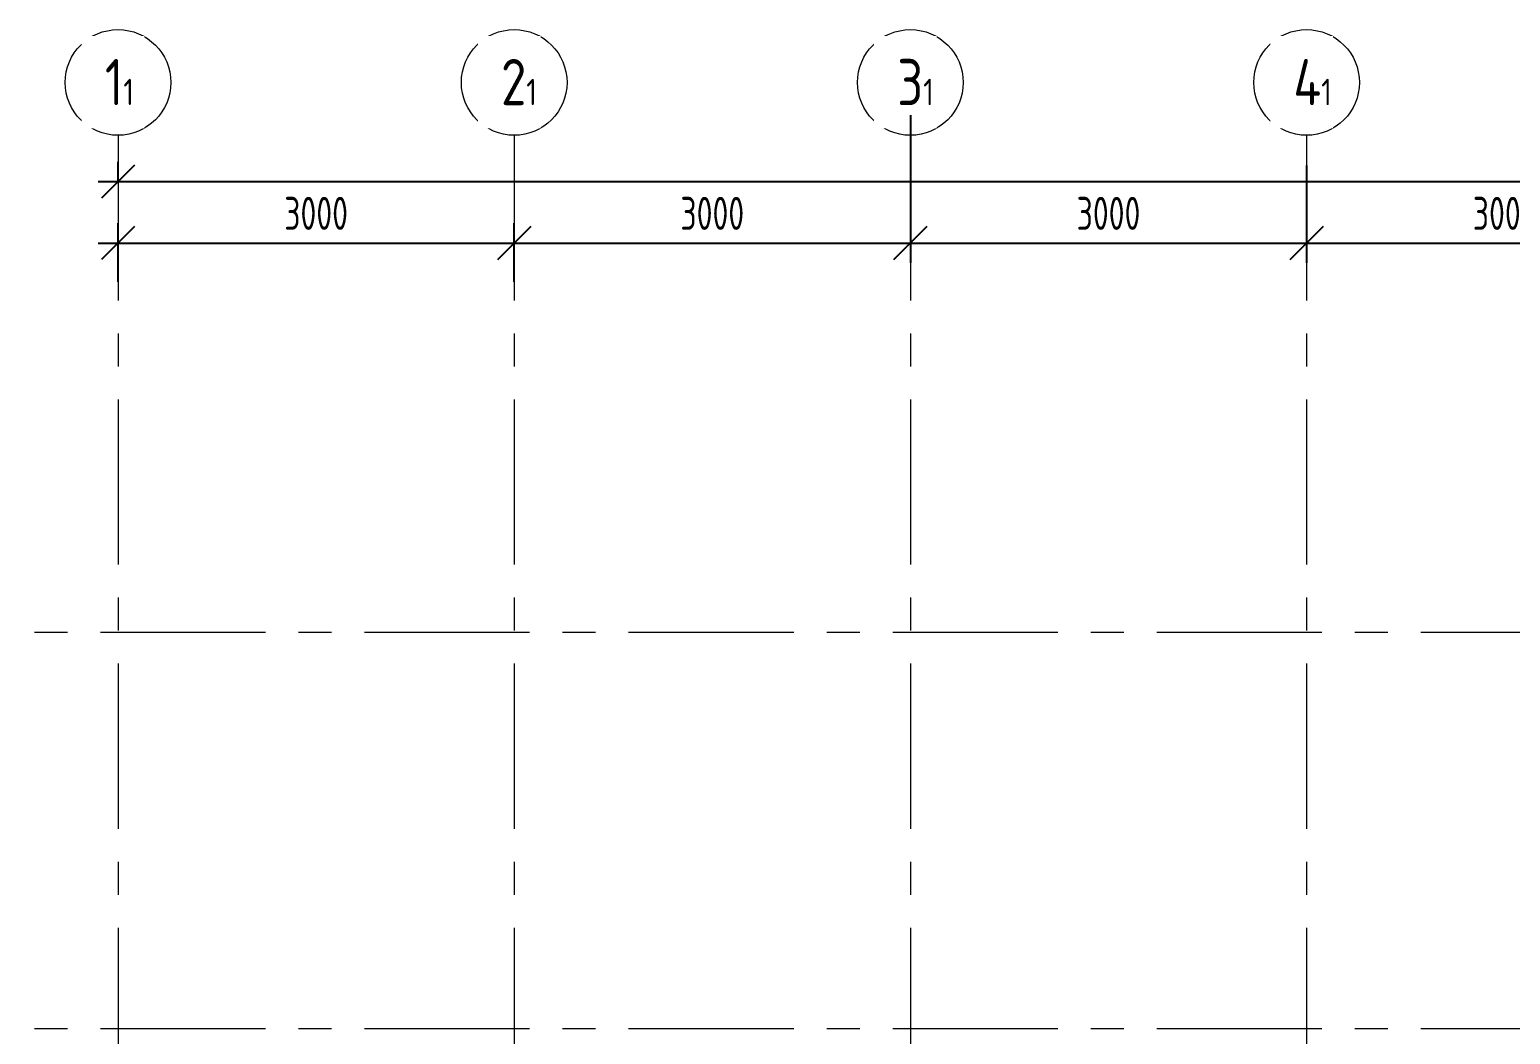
# Model space of a CAD drawing. Header units: millimetres. Extents: x -8689834 to 9419935, y -370377 to 166066.
# Drawn here: x -218903 to -207691, y 127556 to 135163 of the extents above; entities that cross this region are included whole.
import ezdxf

# ---------------------------------------------------------------- set-up
doc = ezdxf.new("R2010")
doc.units = ezdxf.units.MM
doc.header["$MEASUREMENT"] = 0
doc.linetypes.add('CENTER', pattern=[2, 1.25, -0.25, 0.25, -0.25])
doc.layers.get('0').update_dxf_attribs({"color": 250, "lineweight": 9})
doc.layers.add('АР_Оси', color=195, linetype='Continuous', lineweight=9)
doc.layers.add('АР_Оси размеры', color=164, linetype='Continuous', lineweight=9)
doc.styles.add('ГОСТ 2.304', font='isocpeur.ttf', dxfattribs={"width": 0.7})
doc.dimstyles.new('СПДС', dxfattribs={"dimscale": 100, "dimtxt": 2.5, "dimasz": 2.5, "dimexe": 1.5, "dimexo": 0, "dimgap": 1, "dimtad": 1, "dimdec": 0, "dimrnd": 1, "dimtxsty": 'ГОСТ 2.304', "dimblk": 'OBLIQUE', "dimcen": 2.5, "dimdle": 1.5, "dimadec": 0, "dimazin": 2, "dimtfac": 0.75, "dimtdec": 0, "dimtmove": 1, "dimatfit": 3, "dimfxl": 1, "dimtolj": 1, "dimarcsym": 1})

# ---------------------------------------------------------------- blocks, each defined once
blk = doc.blocks.new('_Oblique')
at = {"color": 0, "linetype": 'ByBlock', "lineweight": -2}
blk.add_line((-0.5, -0.5), (0.5, 0.5), dxfattribs=at)
blk = doc.blocks.new('*D607')
at = {"layer": 'АР_Оси размеры', "color": 0, "lineweight": -2, "ltscale": 100, "transparency": 16777216}
for p, q in [((-218234, 133253), (-218234, 133697)), ((-215234, 133253), (-215234, 133697)), ((-218384, 133547), (-215084, 133547))]:
    blk.add_line(p, q, dxfattribs=at)
at = {"layer": 'АР_Оси размеры', "color": 0, "lineweight": -2, "ltscale": 100, "transparency": 16777216, "xscale": 250, "yscale": 250, "zscale": 250, "rotation": 180}
blk.add_blockref('_Oblique', (-218234, 133547), dxfattribs=at)
at = {"layer": 'АР_Оси размеры', "color": 0, "lineweight": -2, "ltscale": 100, "transparency": 16777216, "xscale": 250, "yscale": 250, "zscale": 250}
blk.add_blockref('_Oblique', (-215234, 133547), dxfattribs=at)
at = {"layer": 'АР_Оси размеры', "color": 0, "ltscale": 100, "transparency": 16777216, "insert": (-216734, 133772), "char_height": 250, "attachment_point": 5, "style": 'ГОСТ 2.304'}
blk.add_mtext('\\A1;3000', dxfattribs=at)
blk = doc.blocks.new('*D608')
at = {"layer": 'АР_Оси размеры', "color": 0, "lineweight": -2, "ltscale": 100, "transparency": 16777216}
for p, q in [((-212234, 134516), (-212234, 133397)), ((-215234, 133253), (-215234, 133697)), ((-215384, 133547), (-212084, 133547))]:
    blk.add_line(p, q, dxfattribs=at)
at = {"layer": 'АР_Оси размеры', "color": 0, "lineweight": -2, "ltscale": 100, "transparency": 16777216, "xscale": 250, "yscale": 250, "zscale": 250, "rotation": 180}
blk.add_blockref('_Oblique', (-215234, 133547), dxfattribs=at)
at = {"layer": 'АР_Оси размеры', "color": 0, "lineweight": -2, "ltscale": 100, "transparency": 16777216, "xscale": 250, "yscale": 250, "zscale": 250}
blk.add_blockref('_Oblique', (-212234, 133547), dxfattribs=at)
at = {"layer": 'АР_Оси размеры', "color": 0, "ltscale": 100, "transparency": 16777216, "insert": (-213734, 133772), "char_height": 250, "attachment_point": 5, "style": 'ГОСТ 2.304'}
blk.add_mtext('\\A1;3000', dxfattribs=at)
blk = doc.blocks.new('*D609')
at = {"layer": 'АР_Оси размеры', "color": 0, "lineweight": -2, "ltscale": 100, "transparency": 16777216}
for p, q in [((-212234, 134516), (-212234, 133397)), ((-209234, 134134), (-209234, 133397)), ((-212384, 133547), (-209084, 133547))]:
    blk.add_line(p, q, dxfattribs=at)
at = {"layer": 'АР_Оси размеры', "color": 0, "lineweight": -2, "ltscale": 100, "transparency": 16777216, "xscale": 250, "yscale": 250, "zscale": 250, "rotation": 180}
blk.add_blockref('_Oblique', (-212234, 133547), dxfattribs=at)
at = {"layer": 'АР_Оси размеры', "color": 0, "lineweight": -2, "ltscale": 100, "transparency": 16777216, "xscale": 250, "yscale": 250, "zscale": 250}
blk.add_blockref('_Oblique', (-209234, 133547), dxfattribs=at)
at = {"layer": 'АР_Оси размеры', "color": 0, "ltscale": 100, "transparency": 16777216, "insert": (-210734, 133772), "char_height": 250, "attachment_point": 5, "style": 'ГОСТ 2.304'}
blk.add_mtext('\\A1;3000', dxfattribs=at)
blk = doc.blocks.new('*D610')
at = {"layer": 'АР_Оси размеры', "color": 0, "lineweight": -2, "ltscale": 100, "transparency": 16777216}
for p, q in [((-209234, 134134), (-209234, 133397)), ((-206234, 133929), (-206234, 133397)), ((-209384, 133547), (-206084, 133547))]:
    blk.add_line(p, q, dxfattribs=at)
at = {"layer": 'АР_Оси размеры', "color": 0, "lineweight": -2, "ltscale": 100, "transparency": 16777216, "xscale": 250, "yscale": 250, "zscale": 250, "rotation": 180}
blk.add_blockref('_Oblique', (-209234, 133547), dxfattribs=at)
at = {"layer": 'АР_Оси размеры', "color": 0, "lineweight": -2, "ltscale": 100, "transparency": 16777216, "xscale": 250, "yscale": 250, "zscale": 250}
blk.add_blockref('_Oblique', (-206234, 133547), dxfattribs=at)
at = {"layer": 'АР_Оси размеры', "color": 0, "ltscale": 100, "transparency": 16777216, "insert": (-207734, 133772), "char_height": 250, "attachment_point": 5, "style": 'ГОСТ 2.304'}
blk.add_mtext('\\A1;3000', dxfattribs=at)
blk = doc.blocks.new('*D354')
at = {"layer": 'АР_Оси размеры', "color": 0, "lineweight": -2, "ltscale": 100, "transparency": 16777216}
for p, q in [((-218234, 134013), (-218234, 134163)), ((-154724, 134013), (-154724, 134163)), ((-218384, 134013), (-154574, 134013))]:
    blk.add_line(p, q, dxfattribs=at)
at = {"layer": 'АР_Оси размеры', "color": 0, "lineweight": -2, "ltscale": 100, "transparency": 16777216, "xscale": 250, "yscale": 250, "zscale": 250, "rotation": 180}
blk.add_blockref('_Oblique', (-218234, 134013), dxfattribs=at)
at = {"layer": 'АР_Оси размеры', "color": 0, "lineweight": -2, "ltscale": 100, "transparency": 16777216, "xscale": 250, "yscale": 250, "zscale": 250}
blk.add_blockref('_Oblique', (-154724, 134013), dxfattribs=at)
at = {"layer": 'АР_Оси размеры', "color": 0, "ltscale": 100, "transparency": 16777216, "insert": (-186479, 134238), "char_height": 250, "attachment_point": 5, "style": 'ГОСТ 2.304'}
blk.add_mtext('\\A1;63510', dxfattribs=at)

msp = doc.modelspace()

# ---------------------------------------------------------------- linework, layer by layer
at = {"layer": 'АР_Оси', "color": 7, "linetype": 'CENTER', "ltscale": 1000}
for p, q in [((-218233.9, 134363.2), (-218233.9, 78630.8)), ((-215233.9, 134363.2), (-215233.9, 78630.8)), ((-212233.9, 134363.2), (-212233.9, 78630.8)), ((-209233.9, 134363.2), (-209233.9, 78630.8)), ((-224367.6, 130600.7), (-141189.2, 130600.7)), ((-224367.6, 127600.7), (-141189.2, 127600.7))]:
    msp.add_line(p, q, dxfattribs=at)
at = {"layer": 'АР_Оси', "color": 7, "ltscale": 0.5}
for centre in [(-218233.9, 134763.2), (-215233.9, 134763.2), (-212233.9, 134763.2), (-209233.9, 134763.2)]:
    msp.add_circle(centre, 400, dxfattribs=at)

# ---------------------------------------------------------------- dimensions: what is measured, and where the dimension line sits
at = {"layer": 'АР_Оси размеры', "color": 7, "ltscale": 100}
for base, p1, p2, picture, middle in [((-206233.9, 133546.7), (-209233.9, 134134.4), (-206233.9, 133928.7), '*D610', (-207733.9, 133771.7)), ((-215233.9, 133546.7), (-218233.9, 133252.8), (-215233.9, 133252.8), '*D607', (-216733.9, 133771.7))]:
    dim = msp.add_linear_dim(base=base, p1=p1, p2=p2, dimstyle='СПДС', dxfattribs=at)
    dim.commit()
    dim.dimension.update_dxf_attribs({"geometry": picture, "text_midpoint": middle})

# ---------------------------------------------------------------- next in the draw order: texts
at = {"layer": 'АР_Оси', "color": 7, "char_height": 350, "width": 123.867, "attachment_point": 1, "line_spacing_factor": 1.149209, "style": 'ГОСТ 2.304', "bg_fill": 2}
for s, insert in [('{\\W0.8;1\\H0.57143x;1}', (-218333.7, 134940.9)), ('{\\W0.8;2\\H0.57143x;1}', (-215333.7, 134940.9)), ('{\\W0.8;3\\H0.57143x;1}', (-212333.7, 134940.9)), ('{\\W0.8;4\\H0.57143x;1}', (-209333.7, 134940.9))]:
    msp.add_mtext(s, dxfattribs=dict(at, insert=insert))

# ---------------------------------------------------------------- next in the draw order: dimensions: what is measured, and where the dimension line sits
at = {"layer": 'АР_Оси размеры', "color": 7, "ltscale": 100}
for base, p1, p2, picture, middle in [((-212233.9, 133546.7), (-215233.9, 133252.8), (-212233.9, 134516.4), '*D608', (-213733.9, 133771.7)), ((-209233.9, 133546.7), (-212233.9, 134516.4), (-209233.9, 134134.4), '*D609', (-210733.9, 133771.7)), ((-154723.9, 134013.2), (-218233.9, 134013.2), (-154723.9, 134013.2), '*D354', (-186478.9, 134238.2))]:
    dim = msp.add_linear_dim(base=base, p1=p1, p2=p2, dimstyle='СПДС', dxfattribs=at)
    dim.commit()
    dim.dimension.update_dxf_attribs({"geometry": picture, "text_midpoint": middle})

doc.saveas('drawing.dxf')
